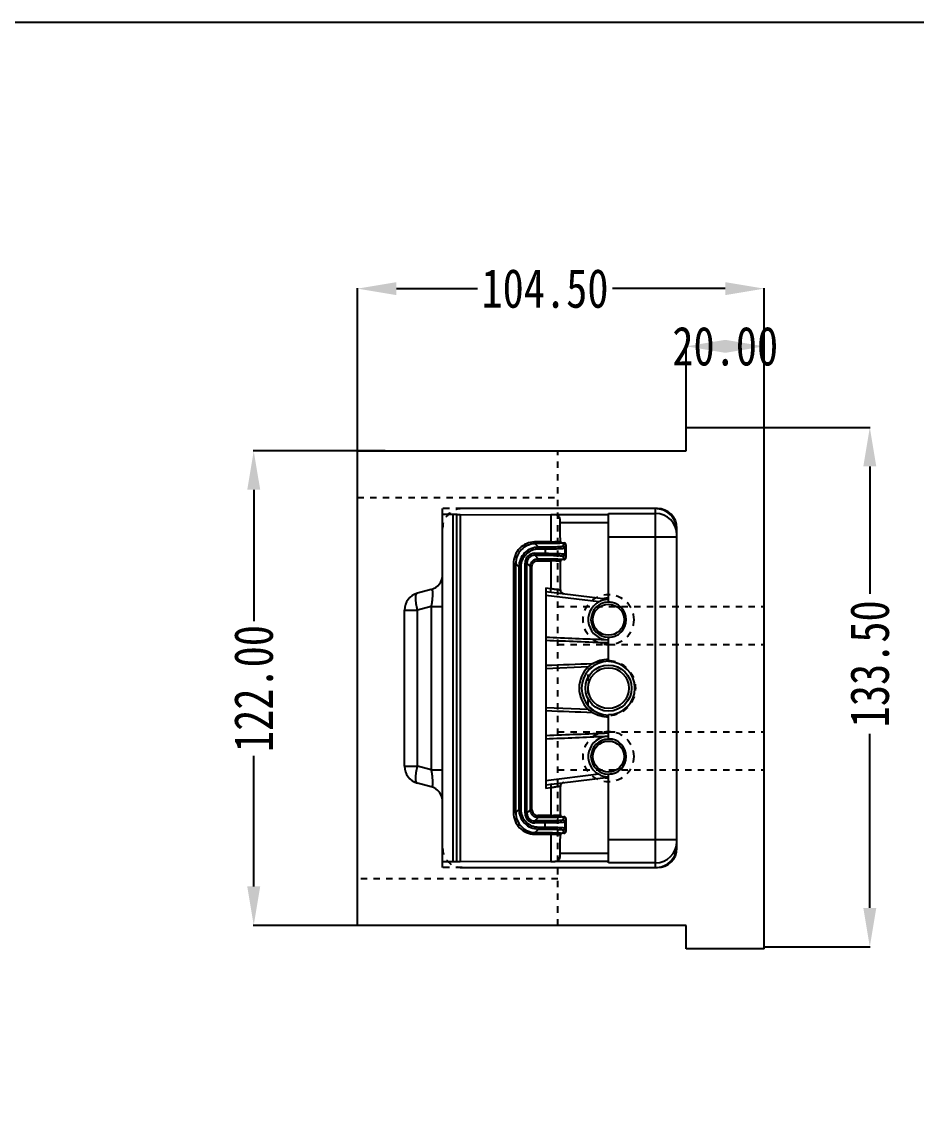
# Model space of a CAD drawing. Header units: millimetres. Extents: x 1147 to 12155, y -6137 to -4403.
# Drawn here: x 9381.9 to 9611.9, y -5261.1 to -4977.8 of the extents above; entities that cross this region are included whole.
import ezdxf

# ---------------------------------------------------------------- set-up
doc = ezdxf.new("R2010")
doc.units = ezdxf.units.MM
doc.header["$LTSCALE"] = 16.335
doc.header["$PDMODE"] = 3
doc.header["$PDSIZE"] = 0.3125
doc.linetypes.add('HIDDEN', pattern=[0.2, 0.1, -0.1])
doc.layers.get('0').update_dxf_attribs({"linetype": 'CONTINUOUS'})
doc.layers.get('Defpoints').update_dxf_attribs({"linetype": 'CONTINUOUS'})
doc.layers.add('DEFAULT_2', color=8, linetype='HIDDEN')
doc.styles.get("Standard").update_dxf_attribs({"font": 'txt', "width": 0.8})
doc.dimstyles.new('STANDARD$0', dxfattribs={"dimscale": 2, "dimtxt": 3, "dimasz": 3, "dimexe": 1.25, "dimexo": 0.625, "dimgap": 0.5, "dimtad": 0, "dimdsep": 46, "dimlunit": 6, "dimtxsty": 'Standard', "dimblk": 'CLOSEDBLANK', "dimcen": 0, "dimclrt": 2, "dimazin": 2, "dimtfac": 2, "dimtmove": 1, "dimatfit": 3, "dimfxl": 0, "dimtolj": 1, "dimtzin": 0, "dimarcsym": 0})

# ---------------------------------------------------------------- blocks, each defined once
blk = doc.blocks.new('*D1008')
at = {"color": 4, "lineweight": -2}
for p, q in [((9552.61, -5082.01), (9552.61, -5061.06)), ((9572.61, -5082.51), (9572.61, -5061.06))]:
    blk.add_line(p, q, dxfattribs=at)
at = {"color": 4}
for points in [[(9562.61, -5059.52), (9562.61, -5062.86), (9552.61, -5061.19)], [(9562.61, -5059.52), (9562.61, -5062.86), (9572.61, -5061.19)]]:
    blk.add_solid(points, dxfattribs=at)
at = {"layer": 'Defpoints', "color": 0}
for p in [(9552.61, -5061.19), (9552.61, -5082.07), (9572.61, -5082.57)]:
    blk.add_point(p, dxfattribs=at)
at = {"color": 6, "insert": (9562.61, -5061.19), "char_height": 10, "attachment_point": 5}
blk.add_mtext('\\A1;20.00', dxfattribs=at)
blk = doc.blocks.new('*D1009')
at = {"color": 4, "lineweight": -2}
for p, q in [((9468.11, -5088.51), (9468.11, -5046.23)), ((9478.11, -5046.35), (9498.96, -5046.35)), ((9562.61, -5046.35), (9533.63, -5046.35)), ((9572.61, -5082.51), (9572.61, -5046.23))]:
    blk.add_line(p, q, dxfattribs=at)
at = {"color": 4}
for points in [[(9478.11, -5044.69), (9478.11, -5048.02), (9468.11, -5046.35)], [(9562.61, -5044.69), (9562.61, -5048.02), (9572.61, -5046.35)]]:
    blk.add_solid(points, dxfattribs=at)
at = {"layer": 'Defpoints', "color": 0}
for p in [(9468.11, -5046.35), (9572.61, -5082.57), (9468.11, -5088.57)]:
    blk.add_point(p, dxfattribs=at)
at = {"color": 6, "insert": (9516.29, -5046.35), "char_height": 10, "attachment_point": 5}
blk.add_mtext('\\A1;104.50', dxfattribs=at)
blk = doc.blocks.new('*D1010')
at = {"color": 4, "lineweight": -2}
for p, q in [((9568.62, -5082.07), (9599.89, -5082.07)), ((9599.76, -5092.07), (9599.76, -5124.82)), ((9599.76, -5205.57), (9599.76, -5160.82)), ((9572.67, -5215.57), (9599.89, -5215.57))]:
    blk.add_line(p, q, dxfattribs=at)
at = {"color": 4}
for points in [[(9598.1, -5092.07), (9601.43, -5092.07), (9599.76, -5082.07)], [(9598.1, -5205.57), (9601.43, -5205.57), (9599.76, -5215.57)]]:
    blk.add_solid(points, dxfattribs=at)
at = {"layer": 'Defpoints', "color": 0}
for p in [(9568.56, -5082.07), (9572.61, -5215.57), (9599.76, -5215.57)]:
    blk.add_point(p, dxfattribs=at)
at = {"color": 6, "insert": (9599.76, -5142.82), "char_height": 10, "attachment_point": 5, "rotation": 90}
blk.add_mtext('\\A1;133.50', dxfattribs=at)
blk = doc.blocks.new('*D1011')
at = {"color": 4, "lineweight": -2}
for p, q in [((9475.18, -5088.07), (9441.32, -5088.07)), ((9441.44, -5098.07), (9441.44, -5131.83)), ((9441.44, -5200.07), (9441.44, -5166.5)), ((9474.56, -5210.07), (9441.32, -5210.07))]:
    blk.add_line(p, q, dxfattribs=at)
at = {"color": 4}
for points in [[(9439.78, -5098.07), (9443.11, -5098.07), (9441.44, -5088.07)], [(9439.78, -5200.07), (9443.11, -5200.07), (9441.44, -5210.07)]]:
    blk.add_solid(points, dxfattribs=at)
at = {"layer": 'Defpoints', "color": 0}
for p in [(9475.24, -5088.07), (9441.44, -5210.07), (9474.62, -5210.07)]:
    blk.add_point(p, dxfattribs=at)
at = {"color": 6, "insert": (9441.44, -5149.17), "char_height": 10, "attachment_point": 5, "rotation": 90}
blk.add_mtext('\\A1;122.00', dxfattribs=at)

msp = doc.modelspace()

# ---------------------------------------------------------------- linework, layer by layer
at = {"color": 7, "linetype": 'Continuous'}
for p, q in [((9552.609, -5088.068), (9552.609, -5082.068)), ((9552.609, -5082.068), (9572.609, -5082.068)), ((9572.609, -5216.068), (9572.609, -5082.068)), ((9468.109, -5210.068), (9468.109, -5088.068)), ((9468.109, -5088.068), (9552.609, -5088.068)), ((9489.979, -5195.228), (9489.979, -5102.908)), ((9489.979, -5104.369), (9492.615, -5104.367)), ((9492.615, -5104.367), (9492.615, -5193.77)), ((9493.667, -5193.708), (9493.667, -5104.429)), ((9494.481, -5104.446), (9494.481, -5193.69)), ((9494.481, -5104.446), (9517.8, -5104.525)), ((9545.179, -5102.908), (9494.979, -5102.908)), ((9517.8, -5104.525), (9517.8, -5111.442)), ((9532.609, -5104.532), (9518.797, -5104.532)), ((9532.609, -5126.93), (9532.609, -5104.132)), ((9532.609, -5104.132), (9544.679, -5104.132)), ((9544.679, -5195.228), (9544.679, -5102.908)), ((9532.609, -5106.532), (9520.204, -5106.532)), ((9550.179, -5190.228), (9550.179, -5107.908)), ((9532.609, -5110.131), (9550.179, -5110.131)), ((9517.8, -5111.442), (9513.631, -5111.485)), ((9517.896, -5111.913), (9513.727, -5111.956)), ((9514.616, -5112.845), (9513.727, -5111.956)), ((9514.616, -5112.845), (9514.616, -5113.345)), ((9516.381, -5112.845), (9514.616, -5112.845)), ((9516.381, -5113.345), (9514.616, -5113.345)), ((9516.381, -5114.906), (9516.381, -5112.845)), ((9520.739, -5111.74), (9521.171, -5111.74)), ((9521.171, -5111.74), (9520.88, -5112.614)), ((9521.67, -5112.241), (9521.38, -5113.113)), ((9521.38, -5113.113), (9521.38, -5114.638)), ((9521.67, -5112.241), (9521.67, -5115.511)), ((9513.664, -5114.906), (9513.664, -5114.407)), ((9513.664, -5114.407), (9516.381, -5114.407)), ((9513.664, -5114.906), (9514.547, -5115.789)), ((9513.664, -5114.906), (9516.381, -5114.906)), ((9514.451, -5116.318), (9517.8, -5116.352)), ((9514.547, -5115.789), (9517.896, -5115.823)), ((9517.8, -5116.353), (9517.8, -5123.433)), ((9520.241, -5123.79), (9520.241, -5116.514)), ((9520.744, -5116.011), (9520.744, -5116.004)), ((9521.171, -5116.011), (9520.744, -5116.011)), ((9520.88, -5115.138), (9521.171, -5116.011)), ((9521.38, -5114.638), (9521.67, -5115.511)), ((9508.181, -5117.072), (9508.181, -5181.064)), ((9509.596, -5117.866), (9508.779, -5117.049)), ((9509.596, -5117.866), (9509.596, -5180.27)), ((9509.596, -5117.866), (9510.095, -5117.866)), ((9510.095, -5117.866), (9510.095, -5180.27)), ((9511.157, -5181.222), (9511.157, -5116.914)), ((9511.656, -5116.914), (9511.157, -5116.914)), ((9511.656, -5181.222), (9511.656, -5116.914)), ((9511.656, -5116.914), (9512.519, -5117.777)), ((9512.925, -5180.333), (9512.925, -5117.803)), ((9487.014, -5123.717), (9483.514, -5124.655)), ((9516.518, -5123.276), (9516.518, -5174.861)), ((9516.518, -5123.276), (9517.8, -5123.433)), ((9516.518, -5124.223), (9532.609, -5126.198)), ((9530.123, -5126.906), (9516.518, -5125.236)), ((9480.179, -5169.135), (9480.179, -5129.002)), ((9480.179, -5129.002), (9483.514, -5129.002)), ((9487.014, -5128.064), (9483.514, -5129.002)), ((9483.514, -5169.135), (9483.514, -5129.002)), ((9487.014, -5128.064), (9487.014, -5170.072)), ((9487.014, -5128.064), (9489.979, -5128.064)), ((9532.609, -5142.259), (9532.609, -5136.014)), ((9527.368, -5143.628), (9516.518, -5144.071)), ((9516.518, -5154.065), (9527.368, -5154.508)), ((9532.609, -5162.122), (9532.609, -5155.877)), ((9480.179, -5169.135), (9483.514, -5169.135)), ((9487.014, -5170.072), (9483.514, -5169.135)), ((9487.014, -5170.072), (9489.979, -5170.072)), ((9530.123, -5171.23), (9516.518, -5172.901)), ((9516.518, -5173.914), (9532.609, -5171.938)), ((9532.609, -5194.005), (9532.609, -5171.207)), ((9487.014, -5174.419), (9483.514, -5173.481)), ((9517.8, -5174.703), (9516.518, -5174.861)), ((9517.8, -5174.703), (9517.8, -5181.783)), ((9520.241, -5181.622), (9520.241, -5174.346)), ((9509.596, -5180.27), (9508.779, -5181.087)), ((9509.596, -5180.27), (9510.095, -5180.27)), ((9511.656, -5181.222), (9511.157, -5181.222)), ((9511.656, -5181.222), (9512.519, -5180.359)), ((9517.8, -5181.784), (9514.451, -5181.818)), ((9513.664, -5183.23), (9514.547, -5182.347)), ((9513.664, -5183.23), (9513.664, -5183.73)), ((9516.371, -5183.23), (9513.664, -5183.23)), ((9516.371, -5183.73), (9513.664, -5183.73)), ((9517.896, -5182.313), (9514.547, -5182.347)), ((9516.371, -5185.291), (9516.371, -5183.23)), ((9520.744, -5182.125), (9521.162, -5182.125)), ((9520.744, -5182.133), (9520.744, -5182.125)), ((9521.162, -5182.125), (9520.871, -5182.999)), ((9521.661, -5182.626), (9521.371, -5183.498)), ((9521.371, -5183.498), (9521.371, -5185.023)), ((9521.661, -5182.626), (9521.661, -5185.896)), ((9513.631, -5186.651), (9517.8, -5186.694)), ((9514.616, -5185.291), (9513.727, -5186.18)), ((9513.727, -5186.18), (9517.896, -5186.223)), ((9514.616, -5184.792), (9516.371, -5184.792)), ((9514.616, -5185.291), (9514.616, -5184.792)), ((9514.616, -5185.291), (9516.371, -5185.291)), ((9517.8, -5186.694), (9517.8, -5193.611)), ((9521.162, -5186.396), (9520.739, -5186.396)), ((9520.871, -5185.523), (9521.162, -5186.396)), ((9521.371, -5185.023), (9521.661, -5185.896)), ((9532.609, -5188.005), (9550.179, -5188.005)), ((9532.609, -5191.605), (9520.204, -5191.605)), ((9492.615, -5193.77), (9489.979, -5193.767)), ((9517.8, -5193.611), (9494.481, -5193.69)), ((9494.979, -5195.228), (9545.179, -5195.228)), ((9532.609, -5193.604), (9518.797, -5193.604)), ((9544.679, -5194.005), (9532.609, -5194.005)), ((9552.609, -5210.068), (9468.109, -5210.068)), ((9552.609, -5216.068), (9552.609, -5210.068)), ((9572.609, -5216.068), (9552.609, -5216.068))]:
    msp.add_line(p, q, dxfattribs=at)
msp.add_lwpolyline([(9111.604, -4977.81), (10322.325, -4977.81), (10322.325, -5544.438), (9111.604, -5544.438)], close=True)
for centre, radius in [((9532.609, -5131.472), 4), ((9532.609, -5149.068), 5.915), ((9532.609, -5149.068), 5.25), ((9532.609, -5166.664), 4)]:
    msp.add_circle(centre, radius, dxfattribs=at)
for centre, radius, start, end in [((9517.327, -5247.728), 143.203, 89.41201, 89.81076), ((9544.68, -5109.631), 5.5, 0.00522, 90.00408), ((9544.679, -5108.408), 5.5, 5.18686, 84.81317), ((9545.179, -5107.908), 5, 0, 90), ((8938.679, -5112.943), 581.561, 0.167831, 0.631696), ((9514.615, -5117.865), 5.02, 89.99075, 180.00925), ((9514.614, -5117.864), 4.519, 89.97131, 180.02869), ((9520.739, -5111.239), 0.502, 180.14476, 270.03052), ((9520.88, -5113.114), 0.5, 0.08035, 89.9895), ((9513.663, -5116.913), 2.506, 89.97134, 180.02877), ((9513.662, -5116.911), 2.005, 89.91811, 180.08202), ((9520.743, -5116.506), 0.502, 89.96125, 179.96074), ((9520.88, -5114.638), 0.5, 270.0105, 359.91965), ((-2016.546, -5149.068), 11525.369, 359.8408247, 0.1591753), ((20790.692, -5149.068), 11278.216, 179.8410357, 180.1589643), ((9514.462, -5117.783), 1.942, 178.23864, 179.84653), ((9485.979, -5119.854), 4, 285, 0), ((9484.679, -5129.002), 4.5, 105, 180), ((9521.246, -5123.79), 1.006, 180, 263), ((9532.609, -5131.472), 5.199, 118.56453, 269.99029), ((9532.609, -5131.472), 4.5, 90, 270), ((9532.79, -5131.799), 5.573, 105.71331, 118.59631), ((9532.747, -5131.671), 5.437, 95.25143, 105.6468), ((9532.609, -5131.472), 5.538, 90, 102.05761), ((9532.768, -5131.94), 5.707, 91.60136, 95.21769), ((9532.609, -5131.472), 4.542, 270, 90), ((9532.609, -5149.068), 7.554, 133.93276, 226.06724), ((9532.609, -5149.068), 6.919, 90, 270), ((9532.609, -5149.068), 6.809, 270, 90), ((9532.609, -5166.664), 5.199, 90.00964, 241.43547), ((9532.609, -5166.664), 4.5, 90, 270), ((9532.609, -5166.664), 4.542, 270, 90), ((9484.679, -5169.135), 4.5, 180, 255), ((9532.775, -5166.374), 5.533, 241.357, 254.11939), ((9532.748, -5166.465), 5.439, 254.13671, 264.73267), ((9532.609, -5166.664), 5.538, 257.94239, 270), ((9532.768, -5166.197), 5.706, 264.76667, 268.39878), ((9485.979, -5178.283), 4, 0, 75), ((9521.246, -5174.346), 1.006, 97, 180), ((9514.615, -5180.271), 5.02, 179.99075, 270.00925), ((9514.614, -5180.273), 4.519, 179.97131, 270.02869), ((9513.663, -5181.223), 2.506, 179.97134, 270.02877), ((9513.662, -5181.225), 2.005, 179.91811, 270.08202), ((9514.466, -5180.353), 1.946, 180.1681, 181.77018), ((9520.743, -5181.63), 0.502, 180.03924, 270.03986), ((9520.871, -5183.499), 0.5, 0.08035, 89.9895), ((8938.706, -5185.193), 581.534, 359.368298, 359.832163), ((9520.871, -5185.023), 0.5, 270.0105, 359.91965), ((9544.68, -5188.505), 5.5, 269.99592, 359.99478), ((9544.679, -5189.728), 5.5, 275.18683, 354.81315), ((9545.179, -5190.228), 5, 270, 0), ((9517.393, -5060.074), 133.538, 270.1748, 270.60242)]:
    msp.add_arc(centre, radius, start, end, dxfattribs=at)
for centre, major_axis, ratio, start_param, end_param in [((9521.17, -5112.241), (0.158, 0.475), 0.9984779, -1.2488326, 0.3210504), ((9520.744, -5116.514), (0, 0.503), 0.9986295, 0, 1.5707963), ((9521.17, -5115.51), (-0.158, 0.475), 0.9984779, -3.462643, -1.8927601), ((9520.744, -5181.622), (0, 0.503), 0.9986295, 1.5707963, 3.1415927), ((9521.161, -5182.626), (0.158, 0.475), 0.9984779, -1.2488326, 0.3210504), ((9521.161, -5185.895), (-0.158, 0.475), 0.9984779, -3.462643, -1.8927601)]:
    msp.add_ellipse(centre, major_axis=major_axis, ratio=ratio, start_param=start_param, end_param=end_param, dxfattribs=at)
for points, knots in [([(9492.615, -5104.367), (9492.696, -5104.367), (9492.979, -5104.367), (9493.263, -5104.369), (9493.466, -5104.374)], [0, 0, 0, 0, 0.2855987, 1, 1, 1, 1]), ([(9493.466, -5104.374), (9493.494, -5104.374), (9493.544, -5104.376), (9493.602, -5104.378), (9493.636, -5104.38), (9493.653, -5104.381), (9493.661, -5104.383), (9493.667, -5104.383), (9493.667, -5104.384)], [0, 0, 0, 0, 0.4278132, 0.7418068, 0.8533019, 0.933591, 0.9823805, 1, 1, 1, 1]), ([(9493.667, -5104.429), (9493.667, -5104.43), (9493.675, -5104.43), (9493.684, -5104.432), (9493.703, -5104.433), (9493.741, -5104.436), (9493.807, -5104.438), (9493.904, -5104.44), (9494.024, -5104.442), (9494.219, -5104.445), (9494.373, -5104.446), (9494.481, -5104.446)], [0, 0, 0, 0, 0.0049581, 0.0187932, 0.041559, 0.0731524, 0.1619762, 0.2824671, 0.4312269, 0.6039746, 1, 1, 1, 1]), ([(9520.204, -5106.532), (9520.201, -5106.243), (9520.188, -5105.825), (9520.09, -5105.305), (9519.964, -5104.987), (9519.755, -5104.748), (9519.475, -5104.607), (9519.149, -5104.544), (9518.918, -5104.533), (9518.797, -5104.532)], [0, 0, 0, 0, 0.3022355, 0.4352912, 0.5513069, 0.6551705, 0.7590457, 0.8730805, 1, 1, 1, 1]), ([(9513.631, -5111.485), (9512.919, -5111.492), (9511.481, -5111.797), (9509.671, -5113.043), (9508.463, -5114.891), (9508.177, -5116.349), (9508.181, -5117.072)], [0, 0, 0, 0, 0.2483874, 0.4971795, 0.7476349, 1, 1, 1, 1]), ([(9513.727, -5111.956), (9513.08, -5111.963), (9511.772, -5112.241), (9510.129, -5113.379), (9509.032, -5115.062), (9508.776, -5116.39), (9508.779, -5117.049)], [0, 0, 0, 0, 0.2480264, 0.4967422, 0.7473266, 1, 1, 1, 1]), ([(9513.727, -5111.956), (9513.71, -5111.951), (9513.684, -5111.902), (9513.66, -5111.812), (9513.639, -5111.665), (9513.632, -5111.55), (9513.631, -5111.485)], [0, 0, 0, 0, 0.1053145, 0.2938237, 0.599714, 1, 1, 1, 1]), ([(9520.88, -5112.614), (9520.876, -5112.625), (9520.838, -5112.644), (9520.769, -5112.663), (9520.655, -5112.684), (9520.503, -5112.705), (9520.312, -5112.725), (9519.986, -5112.752), (9519.497, -5112.782), (9518.826, -5112.809), (9518.064, -5112.83), (9517.239, -5112.843), (9516.67, -5112.845), (9516.381, -5112.845)], [0, 0, 0, 0, 0.0081294, 0.0245732, 0.0498846, 0.0839752, 0.1265918, 0.177371, 0.3014855, 0.45178, 0.6226479, 0.8077394, 1, 1, 1, 1]), ([(9521.38, -5113.113), (9521.375, -5113.125), (9521.332, -5113.143), (9521.257, -5113.163), (9521.129, -5113.184), (9520.961, -5113.204), (9520.749, -5113.224), (9520.386, -5113.252), (9519.842, -5113.281), (9519.098, -5113.309), (9518.251, -5113.329), (9517.334, -5113.342), (9516.702, -5113.345), (9516.381, -5113.345)], [0, 0, 0, 0, 0.0078325, 0.0241488, 0.049396, 0.0834569, 0.1260677, 0.176859, 0.3010354, 0.4514239, 0.6224036, 0.8076156, 1, 1, 1, 1]), ([(9517.8, -5111.442), (9518.113, -5111.438), (9518.563, -5111.426), (9519.132, -5111.398), (9519.487, -5111.374), (9519.778, -5111.346), (9519.999, -5111.316), (9520.139, -5111.288), (9520.209, -5111.262), (9520.232, -5111.248), (9520.237, -5111.24)], [0, 0, 0, 0, 0.3821017, 0.5499743, 0.6960257, 0.8159865, 0.9075297, 0.9689854, 0.9881588, 1, 1, 1, 1]), ([(9517.896, -5111.913), (9517.878, -5111.909), (9517.851, -5111.85), (9517.825, -5111.753), (9517.807, -5111.606), (9517.801, -5111.499), (9517.8, -5111.442)], [0, 0, 0, 0, 0.1114069, 0.3352571, 0.6535246, 1, 1, 1, 1]), ([(9520.739, -5111.74), (9520.732, -5111.748), (9520.706, -5111.759), (9520.624, -5111.782), (9520.461, -5111.805), (9520.203, -5111.832), (9519.862, -5111.855), (9519.449, -5111.876), (9518.785, -5111.9), (9518.26, -5111.91), (9517.896, -5111.913)], [0, 0, 0, 0, 0.0107454, 0.0292318, 0.0900682, 0.181979, 0.3025566, 0.4487819, 0.6170066, 1, 1, 1, 1]), ([(9512.52, -5117.723), (9512.528, -5117.465), (9512.647, -5116.947), (9513.106, -5116.304), (9513.772, -5115.882), (9514.291, -5115.787), (9514.547, -5115.789)], [0, 0, 0, 0, 0.2511188, 0.5010872, 0.7505157, 1, 1, 1, 1]), ([(9512.925, -5117.803), (9512.927, -5117.605), (9513.009, -5117.207), (9513.353, -5116.71), (9513.862, -5116.388), (9514.256, -5116.319), (9514.451, -5116.318)], [0, 0, 0, 0, 0.2522875, 0.5025949, 0.7514286, 1, 1, 1, 1]), ([(9514.547, -5115.789), (9514.528, -5115.794), (9514.501, -5115.861), (9514.473, -5115.969), (9514.456, -5116.135), (9514.451, -5116.255), (9514.451, -5116.318)], [0, 0, 0, 0, 0.1081647, 0.3328801, 0.655563, 1, 1, 1, 1]), ([(9516.381, -5114.407), (9516.702, -5114.407), (9517.334, -5114.41), (9518.251, -5114.422), (9519.098, -5114.443), (9519.842, -5114.47), (9520.386, -5114.5), (9520.748, -5114.527), (9520.961, -5114.547), (9521.129, -5114.568), (9521.257, -5114.589), (9521.332, -5114.609), (9521.375, -5114.626), (9521.38, -5114.638)], [0, 0, 0, 0, 0.192395, 0.3775878, 0.5485501, 0.6989361, 0.8231151, 0.87391, 0.9165235, 0.9505925, 0.9758445, 0.9921652, 1, 1, 1, 1]), ([(9516.381, -5114.906), (9516.67, -5114.906), (9517.239, -5114.909), (9518.064, -5114.922), (9518.826, -5114.942), (9519.496, -5114.97), (9519.985, -5114.999), (9520.312, -5115.026), (9520.503, -5115.046), (9520.655, -5115.067), (9520.769, -5115.088), (9520.838, -5115.108), (9520.876, -5115.126), (9520.88, -5115.138)], [0, 0, 0, 0, 0.1922712, 0.3773436, 0.5481941, 0.6984861, 0.8226032, 0.8733861, 0.9160055, 0.950104, 0.97542, 0.9918681, 1, 1, 1, 1]), ([(9517.896, -5115.823), (9517.877, -5115.828), (9517.849, -5115.895), (9517.822, -5116.003), (9517.805, -5116.169), (9517.8, -5116.289), (9517.8, -5116.352)], [0, 0, 0, 0, 0.1081651, 0.3328884, 0.6555756, 1, 1, 1, 1]), ([(9520.241, -5116.506), (9520.241, -5116.5), (9520.223, -5116.487), (9520.189, -5116.477), (9520.132, -5116.463), (9520.016, -5116.445), (9519.819, -5116.425), (9519.528, -5116.404), (9519.168, -5116.385), (9518.75, -5116.37), (9518.288, -5116.359), (9517.966, -5116.354), (9517.8, -5116.352)], [0, 0, 0, 0, 0.0072249, 0.0222044, 0.0457578, 0.0778208, 0.1665995, 0.2865348, 0.4349136, 0.6068837, 0.7970478, 1, 1, 1, 1]), ([(9517.896, -5115.823), (9518.09, -5115.825), (9518.466, -5115.83), (9519.006, -5115.844), (9519.493, -5115.862), (9519.913, -5115.884), (9520.254, -5115.908), (9520.483, -5115.933), (9520.618, -5115.954), (9520.685, -5115.97), (9520.723, -5115.982), (9520.744, -5115.997), (9520.744, -5116.004)], [0, 0, 0, 0, 0.2029978, 0.3937446, 0.5656459, 0.7138135, 0.8340312, 0.9229833, 0.9548563, 0.9781153, 0.9928403, 1, 1, 1, 1]), ([(9508.779, -5117.049), (9508.776, -5117.054), (9508.756, -5117.055), (9508.725, -5117.061), (9508.673, -5117.065), (9508.604, -5117.069), (9508.517, -5117.072), (9508.374, -5117.076), (9508.26, -5117.076), (9508.181, -5117.076)], [0, 0, 0, 0, 0.026956, 0.0853291, 0.1699909, 0.2829051, 0.4296149, 0.6076798, 1, 1, 1, 1]), ([(9512.519, -5117.777), (9512.522, -5117.78), (9512.536, -5117.782), (9512.561, -5117.787), (9512.6, -5117.791), (9512.673, -5117.796), (9512.784, -5117.8), (9512.876, -5117.803), (9512.925, -5117.803)], [0, 0, 0, 0, 0.0304306, 0.0945394, 0.1905892, 0.3163105, 0.6387614, 1, 1, 1, 1]), ([(9483.514, -5129.002), (9483.383, -5128.474), (9483.224, -5127.701), (9483.107, -5126.702), (9483.075, -5126.063), (9483.1, -5125.517), (9483.175, -5125.046), (9483.347, -5124.7), (9483.514, -5124.655)], [0, 0, 0, 0, 0.3623253, 0.5253034, 0.6691855, 0.7897935, 0.8845261, 1, 1, 1, 1]), ([(9487.014, -5123.717), (9487.041, -5123.71), (9487.098, -5123.706), (9487.18, -5123.749), (9487.246, -5123.835), (9487.327, -5124.026), (9487.385, -5124.379), (9487.405, -5124.918), (9487.374, -5125.595), (9487.295, -5126.372), (9487.174, -5127.207), (9487.071, -5127.776), (9487.014, -5128.064)], [0, 0, 0, 0, 0.0179537, 0.0361382, 0.0585757, 0.0879652, 0.1722713, 0.292269, 0.4438196, 0.6185576, 0.8068211, 1, 1, 1, 1]), ([(9517.869, -5124.389), (9517.835, -5124.384), (9517.789, -5124.261), (9517.772, -5124.08), (9517.768, -5123.779), (9517.786, -5123.558), (9517.8, -5123.433)], [0, 0, 0, 0, 0.1062428, 0.314139, 0.6135112, 1, 1, 1, 1]), ([(9517.8, -5123.433), (9517.966, -5123.46), (9518.287, -5123.511), (9518.749, -5123.583), (9519.166, -5123.647), (9519.527, -5123.701), (9519.786, -5123.739), (9519.957, -5123.762), (9520.056, -5123.775), (9520.132, -5123.783), (9520.192, -5123.792), (9520.217, -5123.789), (9520.241, -5123.794), (9520.241, -5123.79)], [0, 0, 0, 0, 0.2040544, 0.3953426, 0.5682537, 0.7174735, 0.838471, 0.887149, 0.9274352, 0.959065, 0.9817781, 0.9953939, 1, 1, 1, 1]), ([(9528.535, -5142.736), (9529.125, -5142.387), (9530.439, -5141.798), (9531.871, -5141.587), (9532.609, -5141.586)], [0, 0, 0, 0, 0.4819007, 1, 1, 1, 1]), ([(9528.535, -5142.736), (9528.438, -5142.793), (9528.023, -5143.055), (9527.64, -5143.366), (9527.368, -5143.628)], [0, 0, 0, 0, 0.2291079, 1, 1, 1, 1]), ([(9527.368, -5154.508), (9527.461, -5154.598), (9527.824, -5154.927), (9528.224, -5155.217), (9528.535, -5155.4)], [0, 0, 0, 0, 0.264814, 1, 1, 1, 1]), ([(9532.609, -5156.55), (9531.871, -5156.549), (9530.439, -5156.339), (9529.125, -5155.75), (9528.535, -5155.401)], [0, 0, 0, 0, 0.5180992, 1, 1, 1, 1]), ([(9483.514, -5173.481), (9483.347, -5173.436), (9483.175, -5173.091), (9483.1, -5172.619), (9483.075, -5172.073), (9483.107, -5171.434), (9483.224, -5170.436), (9483.383, -5169.662), (9483.514, -5169.135)], [0, 0, 0, 0, 0.1154739, 0.2102065, 0.3308145, 0.4746966, 0.6376747, 1, 1, 1, 1]), ([(9487.014, -5170.072), (9487.071, -5170.36), (9487.174, -5170.929), (9487.295, -5171.764), (9487.374, -5172.541), (9487.405, -5173.218), (9487.385, -5173.757), (9487.327, -5174.11), (9487.246, -5174.301), (9487.18, -5174.387), (9487.098, -5174.43), (9487.041, -5174.426), (9487.014, -5174.419)], [0, 0, 0, 0, 0.1931712, 0.3813937, 0.5561119, 0.7076695, 0.8276843, 0.9120175, 0.9414156, 0.9638611, 0.9820461, 1, 1, 1, 1]), ([(9517.869, -5173.748), (9517.835, -5173.752), (9517.789, -5173.875), (9517.772, -5174.056), (9517.768, -5174.357), (9517.786, -5174.578), (9517.8, -5174.703)], [0, 0, 0, 0, 0.1062176, 0.3141089, 0.6134879, 1, 1, 1, 1]), ([(9520.241, -5174.346), (9520.241, -5174.342), (9520.217, -5174.347), (9520.192, -5174.345), (9520.131, -5174.353), (9520.056, -5174.361), (9519.957, -5174.375), (9519.786, -5174.398), (9519.526, -5174.435), (9519.166, -5174.489), (9518.749, -5174.553), (9518.287, -5174.626), (9517.966, -5174.677), (9517.8, -5174.703)], [0, 0, 0, 0, 0.0046132, 0.0182803, 0.0409843, 0.0725949, 0.1129383, 0.1616621, 0.2825929, 0.4318381, 0.6046869, 0.7959694, 1, 1, 1, 1]), ([(9508.181, -5181.064), (9508.177, -5181.788), (9508.463, -5183.245), (9509.671, -5185.093), (9511.481, -5186.339), (9512.919, -5186.645), (9513.631, -5186.651)], [0, 0, 0, 0, 0.2523699, 0.5028262, 0.7516219, 1, 1, 1, 1]), ([(9508.779, -5181.087), (9508.775, -5181.083), (9508.756, -5181.081), (9508.724, -5181.075), (9508.673, -5181.072), (9508.57, -5181.065), (9508.403, -5181.061), (9508.259, -5181.06), (9508.181, -5181.061)], [0, 0, 0, 0, 0.028938, 0.0855141, 0.1671542, 0.2807283, 0.6066025, 1, 1, 1, 1]), ([(9508.779, -5181.087), (9508.776, -5181.746), (9509.031, -5183.073), (9510.128, -5184.756), (9511.771, -5185.895), (9513.079, -5186.174), (9513.727, -5186.18)], [0, 0, 0, 0, 0.2523876, 0.5029327, 0.7517131, 1, 1, 1, 1]), ([(9512.519, -5180.359), (9512.522, -5180.356), (9512.535, -5180.354), (9512.558, -5180.349), (9512.596, -5180.346), (9512.669, -5180.34), (9512.78, -5180.336), (9512.875, -5180.334), (9512.925, -5180.333)], [0, 0, 0, 0, 0.0286634, 0.0892883, 0.1815005, 0.3044174, 0.6280396, 1, 1, 1, 1]), ([(9514.547, -5182.347), (9514.291, -5182.349), (9513.772, -5182.254), (9513.106, -5181.833), (9512.647, -5181.189), (9512.528, -5180.671), (9512.52, -5180.413)], [0, 0, 0, 0, 0.2494238, 0.498869, 0.7488741, 1, 1, 1, 1]), ([(9512.925, -5180.333), (9512.926, -5180.719), (9513.261, -5181.52), (9514.068, -5181.822), (9514.451, -5181.818)], [0, 0, 0, 0, 0.501266, 1, 1, 1, 1]), ([(9517.8, -5181.784), (9517.967, -5181.783), (9518.289, -5181.778), (9518.752, -5181.766), (9519.17, -5181.751), (9519.53, -5181.733), (9519.821, -5181.712), (9520.016, -5181.691), (9520.132, -5181.673), (9520.189, -5181.659), (9520.223, -5181.649), (9520.241, -5181.636), (9520.241, -5181.631)], [0, 0, 0, 0, 0.203604, 0.3940982, 0.5661336, 0.7143696, 0.8340206, 0.9224801, 0.9544066, 0.977858, 0.9927828, 1, 1, 1, 1]), ([(9517.896, -5182.313), (9517.877, -5182.308), (9517.849, -5182.242), (9517.822, -5182.133), (9517.805, -5181.968), (9517.8, -5181.847), (9517.8, -5181.784)], [0, 0, 0, 0, 0.1081748, 0.3329019, 0.6555836, 1, 1, 1, 1]), ([(9514.547, -5182.347), (9514.528, -5182.342), (9514.501, -5182.276), (9514.473, -5182.167), (9514.456, -5182.002), (9514.451, -5181.881), (9514.451, -5181.818)], [0, 0, 0, 0, 0.1081655, 0.3328853, 0.6555699, 1, 1, 1, 1]), ([(9520.871, -5182.999), (9520.867, -5183.01), (9520.828, -5183.029), (9520.76, -5183.048), (9520.645, -5183.069), (9520.494, -5183.09), (9520.303, -5183.11), (9519.976, -5183.137), (9519.487, -5183.167), (9518.817, -5183.194), (9518.055, -5183.215), (9517.229, -5183.228), (9516.661, -5183.23), (9516.371, -5183.23)], [0, 0, 0, 0, 0.0081294, 0.0245732, 0.0498846, 0.0839752, 0.1265918, 0.177371, 0.3014855, 0.45178, 0.6226479, 0.8077394, 1, 1, 1, 1]), ([(9521.371, -5183.498), (9521.366, -5183.51), (9521.323, -5183.528), (9521.247, -5183.548), (9521.12, -5183.569), (9520.952, -5183.589), (9520.739, -5183.609), (9520.377, -5183.637), (9519.833, -5183.666), (9519.089, -5183.694), (9518.242, -5183.714), (9517.325, -5183.727), (9516.693, -5183.73), (9516.371, -5183.73)], [0, 0, 0, 0, 0.0078325, 0.0241488, 0.049396, 0.0834569, 0.1260677, 0.176859, 0.3010354, 0.4514239, 0.6224036, 0.8076156, 1, 1, 1, 1]), ([(9520.744, -5182.133), (9520.744, -5182.139), (9520.723, -5182.155), (9520.685, -5182.167), (9520.618, -5182.182), (9520.483, -5182.204), (9520.254, -5182.228), (9519.913, -5182.253), (9519.493, -5182.275), (9519.006, -5182.293), (9518.466, -5182.306), (9518.09, -5182.311), (9517.896, -5182.313)], [0, 0, 0, 0, 0.0071747, 0.0219006, 0.0451468, 0.0770046, 0.1659494, 0.2861766, 0.4343491, 0.6062498, 0.7969955, 1, 1, 1, 1]), ([(9513.727, -5186.18), (9513.71, -5186.185), (9513.684, -5186.235), (9513.66, -5186.325), (9513.639, -5186.472), (9513.632, -5186.586), (9513.631, -5186.651)], [0, 0, 0, 0, 0.1053238, 0.2938393, 0.5997297, 1, 1, 1, 1]), ([(9516.371, -5184.792), (9516.693, -5184.792), (9517.325, -5184.795), (9518.242, -5184.807), (9519.089, -5184.828), (9519.833, -5184.855), (9520.376, -5184.885), (9520.739, -5184.912), (9520.952, -5184.932), (9521.12, -5184.953), (9521.247, -5184.974), (9521.323, -5184.994), (9521.366, -5185.011), (9521.371, -5185.023)], [0, 0, 0, 0, 0.192395, 0.3775878, 0.5485501, 0.6989361, 0.8231151, 0.87391, 0.9165235, 0.9505925, 0.9758445, 0.9921652, 1, 1, 1, 1]), ([(9516.371, -5185.291), (9516.661, -5185.291), (9517.229, -5185.294), (9518.055, -5185.307), (9518.817, -5185.327), (9519.487, -5185.355), (9519.976, -5185.384), (9520.303, -5185.411), (9520.494, -5185.431), (9520.645, -5185.452), (9520.76, -5185.473), (9520.828, -5185.493), (9520.867, -5185.511), (9520.871, -5185.523)], [0, 0, 0, 0, 0.1922712, 0.3773436, 0.5481941, 0.6984861, 0.8226032, 0.8733861, 0.9160055, 0.950104, 0.97542, 0.9918681, 1, 1, 1, 1]), ([(9517.896, -5186.223), (9517.878, -5186.228), (9517.851, -5186.286), (9517.825, -5186.383), (9517.807, -5186.53), (9517.801, -5186.638), (9517.8, -5186.694)], [0, 0, 0, 0, 0.1114282, 0.3352877, 0.6535453, 1, 1, 1, 1]), ([(9520.237, -5186.897), (9520.232, -5186.889), (9520.209, -5186.875), (9520.138, -5186.848), (9519.998, -5186.82), (9519.777, -5186.79), (9519.484, -5186.762), (9519.13, -5186.738), (9518.561, -5186.71), (9518.112, -5186.699), (9517.8, -5186.694)], [0, 0, 0, 0, 0.0118816, 0.0311384, 0.0928604, 0.1847259, 0.3049676, 0.4511645, 0.6189694, 1, 1, 1, 1]), ([(9517.896, -5186.223), (9518.26, -5186.227), (9518.785, -5186.237), (9519.448, -5186.26), (9519.862, -5186.281), (9520.203, -5186.305), (9520.461, -5186.331), (9520.624, -5186.354), (9520.706, -5186.377), (9520.732, -5186.388), (9520.739, -5186.396)], [0, 0, 0, 0, 0.3829045, 0.551085, 0.6973073, 0.8179021, 0.9098464, 0.9707444, 0.9892543, 1, 1, 1, 1]), ([(9520.739, -5186.396), (9520.611, -5186.396), (9520.345, -5186.503), (9520.238, -5186.769), (9520.237, -5186.897)], [0, 0, 0, 0, 0.4999355, 1, 1, 1, 1]), ([(9518.797, -5193.604), (9518.918, -5193.603), (9519.149, -5193.593), (9519.475, -5193.529), (9519.755, -5193.388), (9519.964, -5193.149), (9520.09, -5192.832), (9520.188, -5192.312), (9520.201, -5191.894), (9520.204, -5191.605)], [0, 0, 0, 0, 0.126918, 0.2409542, 0.3448345, 0.4487081, 0.5647247, 0.6977783, 1, 1, 1, 1]), ([(9493.466, -5193.763), (9493.409, -5193.764), (9493.126, -5193.769), (9492.842, -5193.77), (9492.615, -5193.77)], [0, 0, 0, 0, 0.1990119, 1, 1, 1, 1]), ([(9493.667, -5193.752), (9493.667, -5193.753), (9493.661, -5193.754), (9493.653, -5193.755), (9493.636, -5193.756), (9493.602, -5193.759), (9493.544, -5193.761), (9493.494, -5193.762), (9493.466, -5193.763)], [0, 0, 0, 0, 0.0176195, 0.066409, 0.1466981, 0.2581932, 0.5721868, 1, 1, 1, 1]), ([(9494.481, -5193.69), (9494.373, -5193.691), (9494.219, -5193.692), (9494.024, -5193.694), (9493.904, -5193.696), (9493.807, -5193.699), (9493.741, -5193.701), (9493.703, -5193.703), (9493.684, -5193.704), (9493.675, -5193.706), (9493.667, -5193.706), (9493.667, -5193.708)], [0, 0, 0, 0, 0.3960254, 0.5687731, 0.7175329, 0.8380238, 0.9268476, 0.958441, 0.9812068, 0.9950419, 1, 1, 1, 1])]:
    msp.add_open_spline(points, degree=3, knots=knots, dxfattribs=at)
for points in [[(9516.518, -5135.966), (9521.578, -5136.17), (9526.638, -5136.377), (9531.697, -5136.59)], [(9532.609, -5137.46), (9527.245, -5137.251), (9521.881, -5137.045), (9516.518, -5136.84)], [(9516.518, -5143.197), (9520.523, -5143.043), (9524.529, -5142.889), (9528.535, -5142.736)], [(9528.535, -5155.4), (9524.529, -5155.247), (9520.523, -5155.093), (9516.518, -5154.939)], [(9532.609, -5160.676), (9527.245, -5160.885), (9521.881, -5161.092), (9516.518, -5161.296)], [(9531.698, -5161.546), (9526.638, -5161.76), (9521.578, -5161.967), (9516.518, -5162.17)]]:
    msp.add_open_spline(points, degree=3, dxfattribs=at)
at = {"layer": 'DEFAULT_2', "color": 8, "linetype": 'HIDDEN'}
for p, q in [((9519.609, -5210.068), (9519.609, -5088.068)), ((9468.109, -5100.068), (9519.609, -5100.068)), ((9494.979, -5102.908), (9489.979, -5102.908)), ((9493.667, -5104.384), (9493.667, -5104.429)), ((9519.609, -5128.068), (9572.609, -5128.068)), ((9519.609, -5137.818), (9572.609, -5137.818)), ((9527.359, -5153.698), (9527.359, -5144.438)), ((9519.609, -5160.318), (9572.609, -5160.318)), ((9519.609, -5170.068), (9572.609, -5170.068)), ((9494.979, -5195.228), (9489.979, -5195.228)), ((9493.667, -5193.708), (9493.667, -5193.752)), ((9519.609, -5198.068), (9468.109, -5198.068))]:
    msp.add_line(p, q, dxfattribs=at)
for centre in [(9532.609, -5131.472), (9532.609, -5166.664)]:
    msp.add_circle(centre, 6.5, dxfattribs=at)
for centre, radius, start, end in [((9494.979, -5107.908), 5, 90, 180), ((9544.679, -5108.408), 5.5, 84.81317, 90), ((9544.679, -5108.408), 5.5, 0, 5.18686), ((9532.609, -5131.472), 4.5, 270, 90), ((9532.609, -5149.068), 7, 221.40962, 138.59038), ((9532.609, -5166.664), 4.5, 270, 90), ((9494.979, -5190.228), 5, 180, 270), ((9544.679, -5189.728), 5.5, 354.81315, 0), ((9544.679, -5189.728), 5.5, 270, 275.18683)]:
    msp.add_arc(centre, radius, start, end, dxfattribs=at)

# ---------------------------------------------------------------- dimensions: what is measured, and where the dimension line sits
for base, p2, picture, middle in [((9468.109, -5046.353), (9468.109, -5088.568), '*D1009', (9516.293, -5046.353)), ((9552.609, -5061.189), (9552.609, -5082.068), '*D1008', (9562.609, -5061.189))]:
    dim = msp.add_linear_dim(base=base, p1=(9572.609, -5082.568), p2=p2, dimstyle='STANDARD$0', override={"dimscale": 1, "dimtxt": 10, "dimasz": 10, "dimexe": 0.125, "dimexo": 0.0625, "dimgap": 0, "dimzin": 0, "dimlunit": 2, "dimclrd": 4, "dimclre": 4, "dimclrt": 6, "dimazin": 0, "dimtfac": 1, "dimtofl": 0, "dimtmove": 0})
    dim.commit()
    dim.dimension.update_dxf_attribs({"geometry": picture, "text_midpoint": middle, "dimtype": 160})
for base, p1, p2, picture, middle in [((9599.763, -5215.568), (9568.557, -5082.068), (9572.609, -5215.568), '*D1010', (9599.763, -5142.823)), ((9441.443, -5210.068), (9475.243, -5088.068), (9474.623, -5210.068), '*D1011', (9441.443, -5149.165))]:
    dim = msp.add_linear_dim(base=base, p1=p1, p2=p2, angle=90, dimstyle='STANDARD$0', override={"dimscale": 1, "dimtxt": 10, "dimasz": 10, "dimexe": 0.125, "dimexo": 0.0625, "dimgap": 0, "dimzin": 0, "dimlunit": 2, "dimclrd": 4, "dimclre": 4, "dimclrt": 6, "dimazin": 0, "dimtfac": 1, "dimtofl": 0, "dimtmove": 0})
    dim.commit()
    dim.dimension.update_dxf_attribs({"geometry": picture, "text_midpoint": middle, "dimtype": 160})

doc.saveas('drawing.dxf')
